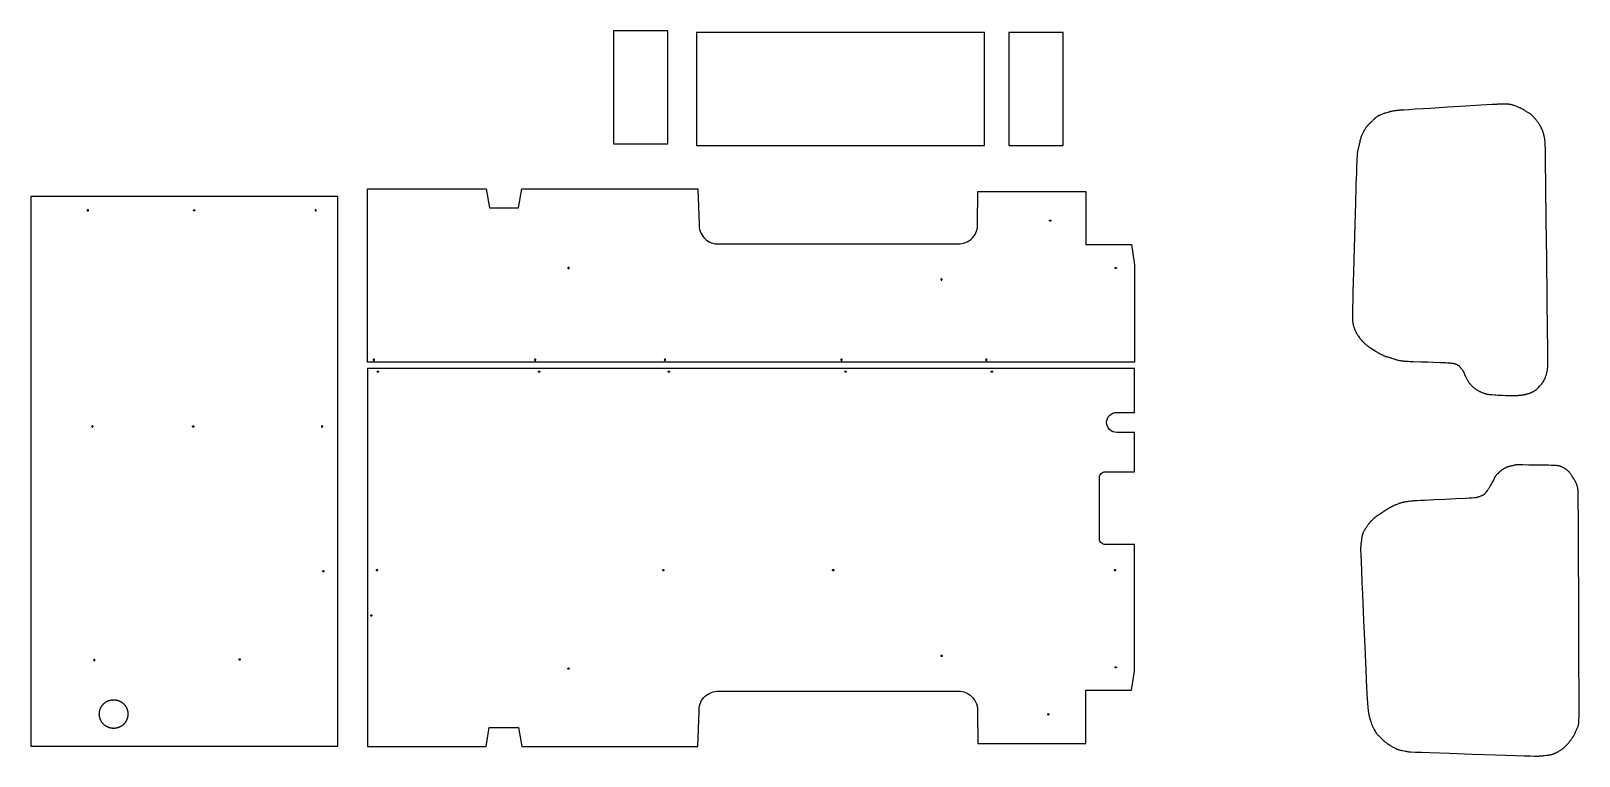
# Model space of a CAD drawing. Extents: x -4720 to 293, y -4033 to 4349.
# Drawn here: x -4573 to 293, y -1297 to 984 of the extents above; entities that cross this region are included whole.
import ezdxf

# ---------------------------------------------------------------- set-up
doc = ezdxf.new("R2010")
doc.units = 0
doc.layers.add('Default Layer', color=1, linetype='CONTINUOUS')

msp = doc.modelspace()

# ---------------------------------------------------------------- linework, layer by layer
at = {"layer": 'Default Layer'}
for points in [[(-2742, 629.4), (-2571, 629.4), (-2571, 984.4), (-2742, 984.4), (-2742, 629.4)], [(-2481, 624.3), (-1576, 624.3), (-1576, 979.3), (-2481, 979.3), (-2481, 624.3)], [(-1499.2, 624.3), (-1328.2, 624.3), (-1328.2, 979.3), (-1499.2, 979.3), (-1499.2, 624.3)], [(34.3, 753.4), (29.8, 753.1), (19.4, 752.5), (-15.6, 750.4), (-63.9, 747.5), (-119, 744.2), (-174.1, 740.8), (-222.6, 737.8), (-242.3, 736.6), (-257.8, 735.6), (-268.4, 734.9), (-271.5, 734.7), (-273.1, 734.6), (-276.2, 734.2), (-279.3, 733.9), (-282.4, 733.5), (-285.5, 733.1), (-288.6, 732.7), (-291.7, 732.2), (-293.3, 731.9), (-294.8, 731.6), (-296.3, 731.3), (-297.8, 731), (-299.4, 730.6), (-301.1, 730.2), (-302.8, 729.8), (-304.6, 729.3), (-308.4, 728.3), (-312.1, 727.2), (-315.8, 726.1), (-317.6, 725.5), (-319.3, 725), (-320.9, 724.4), (-322.4, 723.9), (-323.8, 723.4), (-325.1, 722.9), (-327.5, 721.9), (-329.9, 720.9), (-332.3, 719.8), (-333.5, 719.3), (-334.7, 718.7), (-335.9, 718.1), (-337, 717.5), (-338.2, 716.9), (-339.3, 716.3), (-340.4, 715.6), (-341.5, 715), (-342.5, 714.3), (-343.6, 713.6), (-344.6, 712.8), (-345.6, 712.1), (-346.6, 711.3), (-347.6, 710.4), (-348.5, 709.6), (-349.5, 708.7), (-350.4, 707.8), (-351.3, 707), (-353.1, 705.2), (-354.9, 703.4), (-356.6, 701.6), (-358.3, 700), (-360, 698.4), (-361.7, 696.8), (-363.4, 695.2), (-365.1, 693.5), (-366.8, 691.9), (-368.4, 690.2), (-369.2, 689.4), (-370, 688.5), (-370.8, 687.7), (-371.5, 686.8), (-372.3, 685.8), (-373.1, 684.9), (-374.7, 682.8), (-376.3, 680.6), (-378, 678.3), (-379.6, 675.9), (-381.1, 673.6), (-381.8, 672.5), (-382.5, 671.4), (-383.1, 670.3), (-383.7, 669.3), (-384.9, 667.2), (-386, 665.1), (-387, 663), (-388.1, 660.9), (-389, 658.7), (-389.9, 656.6), (-390.8, 654.4), (-391.6, 652.2), (-392, 651), (-392.4, 649.8), (-392.8, 648.5), (-393.2, 647.1), (-394, 644.3), (-394.8, 641.3), (-395.6, 638.2), (-396.4, 635), (-397.8, 629), (-399.4, 622.3), (-400.3, 618.4), (-401.2, 614.3), (-401.6, 612.2), (-402, 610.1), (-402.5, 607.9), (-402.9, 605.8), (-403.2, 603.7), (-403.6, 601.6), (-403.9, 599.5), (-404.1, 597.5), (-404.3, 596.4), (-404.4, 595.1), (-404.6, 592.1), (-404.9, 588.5), (-405.1, 584.3), (-405.4, 579.7), (-405.6, 574.6), (-405.9, 569.3), (-406.1, 563.7), (-406.6, 552), (-407, 540.1), (-407.8, 518), (-408.1, 509), (-408.6, 492.6), (-410, 442.3), (-411.9, 375.5), (-414, 300.8), (-416, 226.9), (-417.7, 162.2), (-418.4, 136.1), (-418.9, 115.5), (-419.2, 101.5), (-419.3, 97.4), (-419.3, 95.3), (-419.2, 86.8), (-419.1, 82.4), (-419.1, 80.3), (-419, 78.1), (-418.9, 76), (-418.8, 73.9), (-418.7, 71.8), (-418.5, 69.8), (-418.3, 67.8), (-418, 65.9), (-417.7, 64), (-417.5, 63.1), (-417.4, 62.2), (-417.2, 61.3), (-417, 60.3), (-416.5, 58.5), (-415.9, 56.5), (-415.3, 54.5), (-414.6, 52.5), (-414, 50.5), (-413.2, 48.5), (-412.5, 46.6), (-411.8, 44.7), (-411, 42.9), (-410.3, 41.2), (-409.7, 39.7), (-409, 38.2), (-408.4, 36.9), (-407.9, 35.8), (-407.5, 34.9), (-407, 34), (-406.6, 33.2), (-406.1, 32.4), (-405.7, 31.7), (-404.7, 30.1), (-403.6, 28.6), (-402.6, 27.1), (-401.5, 25.6), (-399.3, 22.6), (-396.8, 19.2), (-395.4, 17.2), (-393.9, 15.2), (-392.3, 13.2), (-390.7, 11.2), (-389.9, 10.3), (-389, 9.3), (-388.3, 8.4), (-387.5, 7.6), (-385.9, 5.9), (-384.3, 4.3), (-382.6, 2.7), (-381, 1.2), (-379.3, -0.3), (-377.5, -1.8), (-375.8, -3.2), (-374, -4.6), (-373.1, -5.3), (-372.1, -6.1), (-371, -6.9), (-369.9, -7.7), (-367.4, -9.3), (-364.9, -11), (-362.3, -12.7), (-359.7, -14.4), (-354.6, -17.6), (-349.8, -20.8), (-347.4, -22.3), (-344.9, -23.9), (-342.5, -25.4), (-340.1, -26.9), (-337.7, -28.3), (-336.5, -29), (-335.3, -29.6), (-332.9, -30.9), (-330.3, -32.3), (-327.7, -33.6), (-325.1, -34.9), (-322.6, -36.1), (-320.1, -37.2), (-317.9, -38.1), (-316.9, -38.6), (-315.9, -38.9), (-315, -39.3), (-314, -39.6), (-313.1, -39.9), (-312.1, -40.2), (-310.2, -40.8), (-308.3, -41.3), (-304.4, -42.3), (-302.5, -42.9), (-300.6, -43.4), (-298.6, -44.1), (-296.4, -44.8), (-291.8, -46.5), (-289.3, -47.4), (-286.9, -48.2), (-285.6, -48.6), (-284.4, -49), (-283.2, -49.3), (-282, -49.6), (-279.5, -50.3), (-276.9, -50.9), (-274, -51.5), (-271.1, -52.1), (-268, -52.6), (-265, -53.1), (-263.5, -53.4), (-261.9, -53.6), (-260.5, -53.8), (-259, -53.9), (-258.2, -54), (-257.1, -54.1), (-254.5, -54.3), (-251.3, -54.4), (-247.4, -54.6), (-243, -54.8), (-238.2, -55), (-227.6, -55.4), (-204.6, -56.2), (-193.3, -56.6), (-183.1, -56.9), (-164.3, -57.7), (-143.9, -58.4), (-134.5, -58.8), (-126.6, -59.1), (-120.7, -59.3), (-118.6, -59.5), (-117.3, -59.5), (-115.4, -59.7), (-113.3, -59.9), (-111.1, -60.1), (-109, -60.3), (-107, -60.6), (-105.2, -60.8), (-103.6, -61), (-102.4, -61.2), (-101.4, -61.4), (-100.4, -61.7), (-99.4, -61.9), (-98.4, -62.2), (-97.4, -62.5), (-96.4, -62.8), (-95.4, -63.2), (-94.4, -63.5), (-92.5, -64.3), (-91.5, -64.7), (-90.6, -65.1), (-89.6, -65.5), (-88.7, -66), (-87.8, -66.6), (-87.3, -66.8), (-86.9, -67.1), (-86.5, -67.5), (-86.1, -67.8), (-85.6, -68.2), (-85.2, -68.5), (-84.3, -69.4), (-83.5, -70.3), (-82.6, -71.2), (-81.8, -72.2), (-80.1, -74), (-79.2, -75.1), (-78.2, -76.3), (-77.1, -77.7), (-75.9, -79.3), (-74.6, -80.9), (-73.4, -82.5), (-72.9, -83.4), (-72.3, -84.2), (-71.8, -85), (-71.3, -85.8), (-70.9, -86.6), (-70.4, -87.4), (-70, -88.3), (-69.7, -89.1), (-69.3, -90), (-68.9, -90.8), (-68.3, -92.5), (-66.9, -95.9), (-66.2, -97.7), (-65.9, -98.5), (-65.5, -99.3), (-63.8, -102.8), (-62.9, -104.7), (-62, -106.6), (-61.1, -108.5), (-60.1, -110.4), (-59, -112.2), (-58, -114), (-56.9, -115.8), (-55.7, -117.6), (-54.5, -119.5), (-53.3, -121.3), (-52, -123), (-50.8, -124.6), (-49.7, -126.1), (-48.6, -127.4), (-47.6, -128.6), (-46.5, -129.8), (-45.4, -130.9), (-44.3, -132.1), (-43.1, -133.2), (-41.9, -134.2), (-40.7, -135.3), (-39.5, -136.3), (-38.2, -137.4), (-36.7, -138.7), (-35, -140), (-33.2, -141.3), (-31.4, -142.6), (-29.6, -143.9), (-27.9, -145), (-27, -145.5), (-26.2, -146), (-25.5, -146.5), (-24.7, -146.9), (-23.1, -147.8), (-21.4, -148.6), (-19.8, -149.4), (-18.1, -150.1), (-16.5, -150.8), (-13.1, -152.2), (-9.7, -153.7), (-7.8, -154.5), (-6, -155.2), (-4.1, -156), (-3.2, -156.3), (-2.2, -156.6), (-1.3, -156.9), (-0.3, -157.2), (0.7, -157.5), (1.6, -157.7), (2.7, -158), (3.8, -158.2), (5.1, -158.4), (6.5, -158.5), (8, -158.7), (9.6, -158.9), (13, -159.2), (16.5, -159.5), (20.1, -159.8), (26.9, -160.2), (31.2, -160.5), (37.6, -160.9), (45.3, -161.3), (53.8, -161.7), (62.5, -162.1), (66.7, -162.3), (70.7, -162.4), (74.5, -162.5), (77.9, -162.6), (80.9, -162.6), (83.4, -162.6), (85.7, -162.6), (88.1, -162.5), (90.5, -162.5), (93, -162.4), (95.4, -162.3), (97.9, -162.1), (100.4, -162), (102.8, -161.8), (105.2, -161.7), (107.6, -161.5), (109.8, -161.3), (112, -161.1), (114, -160.8), (116, -160.6), (117.8, -160.3), (119.4, -160), (121, -159.7), (122.6, -159.4), (124.3, -159), (126, -158.6), (127.6, -158.2), (129.3, -157.7), (131, -157.2), (132.7, -156.7), (134.3, -156.2), (135.9, -155.7), (137.4, -155.2), (138.8, -154.7), (140.2, -154.2), (141.4, -153.7), (142.6, -153.3), (143.6, -152.8), (144.6, -152.4), (145.6, -151.9), (146.6, -151.4), (147.6, -150.9), (148.5, -150.4), (149.5, -149.9), (150.5, -149.3), (151.4, -148.7), (152.4, -148.2), (153.3, -147.6), (155.1, -146.4), (156.7, -145.2), (158.3, -144), (159, -143.4), (159.8, -142.8), (160.5, -142.2), (161.2, -141.6), (162.6, -140.3), (163.9, -139), (165.2, -137.6), (166.5, -136.2), (169.1, -133.4), (171.8, -130.3), (173.4, -128.6), (174.9, -126.8), (175.7, -125.8), (176.5, -124.9), (177.3, -123.9), (178, -122.9), (178.7, -121.9), (179.4, -120.9), (180.1, -119.9), (180.7, -118.9), (181.3, -117.9), (181.9, -116.9), (182.5, -115.8), (183.1, -114.7), (183.7, -113.5), (184.2, -112.4), (184.7, -111.2), (185.3, -110), (186.3, -107.7), (187.2, -105.3), (188.1, -103), (188.9, -100.8), (189.2, -99.7), (189.6, -98.6), (190.3, -96.4), (191, -94), (191.6, -91.7), (192.1, -89.4), (192.6, -87.2), (193.1, -85.2), (193.5, -83.2), (193.8, -81.4), (194.1, -79.6), (194.3, -77.7), (194.6, -75.9), (194.8, -74), (194.9, -72.2), (195.1, -70.3), (195.2, -68.4), (195.2, -66.1), (195.1, -60.2), (194.9, -38.5), (194.6, -5.2), (194.1, 37.6), (193, 144.5), (191.6, 266.9), (190.2, 389.6), (188.9, 497.4), (188, 575.1), (187.7, 597.8), (187.6, 604.3), (187.5, 607.3), (187.4, 611.9), (187.2, 616.8), (187, 621.8), (186.8, 626.7), (186.5, 631.4), (186.2, 635.7), (186.1, 637.6), (185.9, 639.4), (185.8, 641), (185.6, 642.4), (185.2, 644.9), (184.8, 647.4), (184.4, 649.9), (183.8, 652.4), (183.3, 654.8), (182.7, 657.3), (182, 659.7), (181.6, 661), (181.3, 662.2), (180.9, 663.4), (180.4, 664.8), (179.9, 666.2), (179.4, 667.6), (178.8, 669.1), (178.2, 670.7), (176.9, 673.8), (175.6, 676.8), (174.4, 679.6), (173.8, 680.9), (173.2, 682.2), (172.6, 683.3), (172.1, 684.3), (171.6, 685.2), (171.1, 686.1), (170.5, 687), (170, 687.9), (168.9, 689.7), (167.7, 691.5), (166.5, 693.2), (165.2, 694.9), (162.7, 698.4), (161.3, 700.2), (159.8, 702.2), (158.1, 704.3), (156.4, 706.4), (154.7, 708.5), (153, 710.5), (151.5, 712.2), (150.2, 713.7), (148.9, 715), (147.7, 716.2), (146.4, 717.5), (145.2, 718.7), (143.9, 720), (142.5, 721.1), (141.2, 722.3), (140.5, 722.8), (139.8, 723.4), (139, 723.9), (138.2, 724.5), (137.3, 725), (136.4, 725.6), (134.5, 726.8), (132.4, 728), (128.1, 730.4), (126, 731.6), (124, 732.8), (122.2, 733.8), (120.4, 734.9), (116.9, 737.1), (115.1, 738.2), (113.3, 739.2), (111.5, 740.2), (110.6, 740.7), (109.7, 741.2), (108.7, 741.6), (107.8, 742.1), (105.7, 743), (103.6, 743.9), (101.5, 744.8), (99.5, 745.6), (97.5, 746.4), (94, 747.7), (90.9, 748.8), (89.3, 749.4), (87.7, 750), (86.1, 750.5), (84.5, 751), (83.1, 751.5), (81.6, 751.9), (80.3, 752.2), (78.9, 752.5), (77.5, 752.8), (76.1, 753), (74.7, 753.2), (73.3, 753.4), (71.9, 753.5), (70.5, 753.7), (69.8, 753.7), (69, 753.8), (67.4, 753.8), (65.6, 753.8), (63.6, 753.8), (59.7, 753.7), (57.8, 753.7), (55.9, 753.7), (50.5, 753.6), (45.1, 753.6), (42.4, 753.6), (39.7, 753.5), (37, 753.5), (34.3, 753.4)], [(-3608.2, -1266), (-3608.2, 464), (-4573.2, 464), (-4573.2, -1266), (-3608.2, -1266)], [(-1371.3, 387.6), (-1371.3, 387.8), (-1371.3, 388), (-1371.2, 388.2), (-1371.1, 388.4), (-1371.1, 388.6), (-1371, 388.7), (-1370.8, 388.9), (-1370.7, 389), (-1370.6, 389.1), (-1370.4, 389.3), (-1370.3, 389.4), (-1370.1, 389.4), (-1369.9, 389.5), (-1369.7, 389.6), (-1369.5, 389.6), (-1369.3, 389.6), (-1369.1, 389.6), (-1368.9, 389.6), (-1368.7, 389.5), (-1368.5, 389.4), (-1368.3, 389.4), (-1368.2, 389.3), (-1368, 389.1), (-1367.9, 389), (-1367.8, 388.9), (-1367.6, 388.7), (-1367.5, 388.6), (-1367.5, 388.4), (-1367.4, 388.2), (-1367.3, 388), (-1367.3, 387.8), (-1367.3, 387.6), (-1367.3, 387.4), (-1367.3, 387.2), (-1367.4, 387), (-1367.5, 386.8), (-1367.5, 386.6), (-1367.6, 386.5), (-1367.8, 386.3), (-1367.9, 386.2), (-1368, 386.1), (-1368.2, 385.9), (-1368.3, 385.8), (-1368.5, 385.8), (-1368.7, 385.7), (-1368.9, 385.6), (-1369.1, 385.6), (-1369.3, 385.6), (-1369.5, 385.6), (-1369.7, 385.6), (-1369.9, 385.7), (-1370.1, 385.8), (-1370.3, 385.8), (-1370.4, 385.9), (-1370.6, 386.1), (-1370.7, 386.2), (-1370.8, 386.3), (-1371, 386.5), (-1371.1, 386.6), (-1371.1, 386.8), (-1371.2, 387), (-1371.3, 387.2), (-1371.3, 387.4), (-1371.3, 387.6)], [(-2885.3, 238.6), (-2885.3, 238.4), (-2885.3, 238.2), (-2885.2, 238), (-2885.1, 237.8), (-2885.1, 237.6), (-2885, 237.5), (-2884.8, 237.3), (-2884.7, 237.2), (-2884.6, 237.1), (-2884.4, 236.9), (-2884.3, 236.8), (-2884.1, 236.8), (-2883.9, 236.7), (-2883.7, 236.6), (-2883.5, 236.6), (-2883.3, 236.6), (-2883.1, 236.6), (-2882.9, 236.6), (-2882.7, 236.7), (-2882.5, 236.8), (-2882.3, 236.8), (-2882.2, 236.9), (-2882, 237.1), (-2881.9, 237.2), (-2881.8, 237.3), (-2881.6, 237.5), (-2881.5, 237.6), (-2881.5, 237.8), (-2881.4, 238), (-2881.3, 238.2), (-2881.3, 238.4), (-2881.3, 238.6), (-2881.3, 238.8), (-2881.3, 239), (-2881.4, 239.2), (-2881.5, 239.4), (-2881.5, 239.6), (-2881.6, 239.7), (-2881.8, 239.9), (-2881.9, 240), (-2882, 240.1), (-2882.2, 240.3), (-2882.3, 240.4), (-2882.5, 240.4), (-2882.7, 240.5), (-2882.9, 240.6), (-2883.1, 240.6), (-2883.3, 240.6), (-2883.5, 240.6), (-2883.7, 240.6), (-2883.9, 240.5), (-2884.1, 240.4), (-2884.3, 240.4), (-2884.4, 240.3), (-2884.6, 240.1), (-2884.7, 240), (-2884.8, 239.9), (-2885, 239.7), (-2885.1, 239.6), (-2885.1, 239.4), (-2885.2, 239.2), (-2885.3, 239), (-2885.3, 238.8), (-2885.3, 238.6)], [(-1713.3, 202.6), (-1713.3, 202.4), (-1713.3, 202.2), (-1713.2, 202), (-1713.1, 201.8), (-1713.1, 201.6), (-1713, 201.5), (-1712.8, 201.3), (-1712.7, 201.2), (-1712.6, 201.1), (-1712.4, 200.9), (-1712.3, 200.8), (-1712.1, 200.8), (-1711.9, 200.7), (-1711.7, 200.6), (-1711.5, 200.6), (-1711.3, 200.6), (-1711.1, 200.6), (-1710.9, 200.6), (-1710.7, 200.7), (-1710.5, 200.8), (-1710.3, 200.8), (-1710.2, 200.9), (-1710, 201.1), (-1709.9, 201.2), (-1709.8, 201.3), (-1709.6, 201.5), (-1709.5, 201.6), (-1709.5, 201.8), (-1709.4, 202), (-1709.3, 202.2), (-1709.3, 202.4), (-1709.3, 202.6), (-1709.3, 202.8), (-1709.3, 203), (-1709.4, 203.2), (-1709.5, 203.4), (-1709.5, 203.6), (-1709.6, 203.7), (-1709.8, 203.9), (-1709.9, 204), (-1710, 204.1), (-1710.2, 204.3), (-1710.3, 204.4), (-1710.5, 204.4), (-1710.7, 204.5), (-1710.9, 204.6), (-1711.1, 204.6), (-1711.3, 204.6), (-1711.5, 204.6), (-1711.7, 204.6), (-1711.9, 204.5), (-1712.1, 204.4), (-1712.3, 204.4), (-1712.4, 204.3), (-1712.6, 204.1), (-1712.7, 204), (-1712.8, 203.9), (-1713, 203.7), (-1713.1, 203.6), (-1713.1, 203.4), (-1713.2, 203.2), (-1713.3, 203), (-1713.3, 202.8), (-1713.3, 202.6)], [(-1165.3, 238.6), (-1165.3, 238.8), (-1165.3, 239), (-1165.2, 239.2), (-1165.1, 239.4), (-1165.1, 239.6), (-1165, 239.7), (-1164.8, 239.9), (-1164.7, 240), (-1164.6, 240.1), (-1164.4, 240.3), (-1164.3, 240.4), (-1164.1, 240.4), (-1163.9, 240.5), (-1163.7, 240.6), (-1163.5, 240.6), (-1163.3, 240.6), (-1163.1, 240.6), (-1162.9, 240.6), (-1162.7, 240.5), (-1162.5, 240.4), (-1162.3, 240.4), (-1162.2, 240.3), (-1162, 240.1), (-1161.9, 240), (-1161.8, 239.9), (-1161.6, 239.7), (-1161.5, 239.6), (-1161.5, 239.4), (-1161.4, 239.2), (-1161.3, 239), (-1161.3, 238.8), (-1161.3, 238.6), (-1161.3, 238.4), (-1161.3, 238.2), (-1161.4, 238), (-1161.5, 237.8), (-1161.5, 237.6), (-1161.6, 237.5), (-1161.8, 237.3), (-1161.9, 237.2), (-1162, 237.1), (-1162.2, 236.9), (-1162.3, 236.8), (-1162.5, 236.8), (-1162.7, 236.7), (-1162.9, 236.6), (-1163.1, 236.6), (-1163.3, 236.6), (-1163.5, 236.6), (-1163.7, 236.6), (-1163.9, 236.7), (-1164.1, 236.8), (-1164.3, 236.8), (-1164.4, 236.9), (-1164.6, 237.1), (-1164.7, 237.2), (-1164.8, 237.3), (-1165, 237.5), (-1165.1, 237.6), (-1165.1, 237.8), (-1165.2, 238), (-1165.3, 238.2), (-1165.3, 238.4), (-1165.3, 238.6)], [(217.6, -382.6), (216.9, -382.6), (215.5, -382.5), (211.2, -382.4), (204.9, -382.3), (197.1, -382.1), (178.1, -381.8), (156.5, -381.5), (135, -381.2), (116.1, -381), (108.3, -380.9), (102.2, -380.9), (97.9, -380.9), (96.6, -380.9), (95.9, -380.9), (95.1, -381), (94.3, -381.1), (93.4, -381.3), (92.6, -381.4), (91, -381.8), (89.4, -382.1), (86.2, -382.9), (84.6, -383.4), (83, -383.7), (81.4, -384.1), (79.7, -384.4), (77.9, -384.8), (76.1, -385.1), (74.3, -385.5), (73.4, -385.7), (72.5, -386), (71.6, -386.2), (70.7, -386.5), (69.9, -386.7), (69, -387), (68.1, -387.4), (67.1, -387.8), (66, -388.3), (64.9, -388.8), (63.6, -389.4), (62.3, -390), (61, -390.7), (59.7, -391.3), (58.4, -392), (57.1, -392.7), (55.8, -393.4), (54.6, -394.1), (53.4, -394.8), (52.3, -395.5), (51.3, -396.1), (50.4, -396.7), (49.6, -397.3), (48.7, -398), (47.9, -398.6), (47.1, -399.3), (46.2, -400), (45.4, -400.8), (43.8, -402.2), (42.3, -403.7), (40.9, -405.1), (38.3, -407.7), (37.2, -408.9), (36.1, -410.1), (35, -411.3), (33.9, -412.5), (32.8, -413.7), (31.8, -414.9), (30.8, -416.2), (29.9, -417.5), (29.4, -418.3), (28.8, -419.1), (28.3, -420.1), (27.6, -421.2), (26.3, -423.6), (24.8, -426.3), (21.8, -432), (20.3, -434.8), (18.9, -437.4), (17.6, -439.6), (16.4, -441.9), (13.8, -446.6), (12.6, -448.8), (11.4, -450.9), (10.3, -452.7), (9.4, -454.3), (8.4, -455.8), (7.4, -457.3), (6.4, -458.8), (5.3, -460.3), (3.3, -463.1), (1.5, -465.4), (0.7, -466.5), (-0.1, -467.7), (-1, -468.9), (-1.8, -470), (-2.6, -471.1), (-3.5, -472.1), (-3.9, -472.6), (-4.3, -473), (-4.6, -473.4), (-5, -473.7), (-5.4, -474), (-5.8, -474.3), (-6.2, -474.6), (-6.6, -474.9), (-7.5, -475.4), (-8.4, -475.9), (-9.3, -476.3), (-10.2, -476.7), (-12, -477.5), (-12.9, -478), (-14, -478.4), (-15.2, -478.9), (-16.5, -479.4), (-19.1, -480.3), (-21.6, -481.2), (-24.3, -482.1), (-25.7, -482.6), (-27.2, -483.1), (-28.7, -483.6), (-30.3, -484), (-31, -484.2), (-31.8, -484.3), (-32.6, -484.5), (-33.3, -484.6), (-34.2, -484.7), (-36.1, -484.8), (-42.4, -485.2), (-51.9, -485.7), (-63.9, -486.3), (-93.8, -487.8), (-128, -489.5), (-162.4, -491.1), (-193, -492.6), (-205.5, -493.2), (-215.6, -493.7), (-222.7, -494.1), (-224.9, -494.2), (-226.2, -494.3), (-229.6, -494.6), (-233.2, -495), (-236.9, -495.4), (-240.5, -495.9), (-244, -496.3), (-247.2, -496.7), (-249.9, -497.1), (-252, -497.4), (-255.7, -498), (-257.6, -498.4), (-259.4, -498.7), (-261.2, -499.1), (-263, -499.5), (-264.8, -499.9), (-266.5, -500.3), (-268.2, -500.8), (-269.8, -501.4), (-271.5, -501.9), (-273.1, -502.5), (-274.8, -503.2), (-276.4, -503.8), (-279.6, -505.1), (-281.4, -505.9), (-283.5, -506.8), (-285.9, -507.8), (-288.4, -509), (-291, -510.2), (-293.6, -511.4), (-296.1, -512.7), (-297.3, -513.3), (-298.5, -513.9), (-299.7, -514.6), (-301, -515.3), (-302.3, -516.1), (-303.8, -517), (-306.7, -518.8), (-309.8, -520.7), (-312.8, -522.6), (-315.6, -524.4), (-320.4, -527.5), (-322.5, -528.8), (-324.5, -530.1), (-328.4, -532.8), (-332.4, -535.5), (-336.4, -538.1), (-338, -539.2), (-339.6, -540.3), (-342.9, -542.4), (-344.5, -543.5), (-346.1, -544.6), (-347.6, -545.7), (-348.4, -546.3), (-349.2, -546.9), (-350.8, -548.3), (-352.6, -549.9), (-354.6, -551.6), (-356.6, -553.4), (-358.6, -555.3), (-360.5, -557.1), (-361.4, -558), (-362.2, -558.9), (-363, -559.7), (-363.6, -560.4), (-364.3, -561.2), (-364.9, -561.9), (-365.5, -562.7), (-366.1, -563.5), (-367.2, -565.1), (-368.4, -566.7), (-369.5, -568.3), (-370.5, -570), (-371.6, -571.6), (-372.7, -573.2), (-373.9, -574.9), (-375.1, -576.6), (-376.4, -578.4), (-377.6, -580.2), (-378.9, -582.1), (-379.5, -583), (-380.1, -584), (-380.7, -584.9), (-381.3, -585.9), (-381.9, -586.8), (-382.4, -587.8), (-383.4, -589.8), (-384.4, -591.8), (-385.3, -593.9), (-386.2, -596), (-386.6, -597), (-387, -598.1), (-387.4, -599.1), (-387.8, -600.2), (-388.1, -601.2), (-388.5, -602.3), (-388.8, -603.4), (-389.1, -604.4), (-389.3, -605.5), (-389.6, -606.5), (-389.8, -607.6), (-390, -608.6), (-390.2, -609.7), (-390.3, -610.8), (-390.6, -612.9), (-390.8, -615.1), (-391.1, -617.2), (-391.3, -619.4), (-391.5, -621.5), (-392.1, -626.2), (-392.5, -628.8), (-392.8, -631.5), (-393.1, -634.2), (-393.3, -637), (-393.4, -638.3), (-393.5, -639.7), (-393.6, -641), (-393.6, -642.3), (-393.6, -643), (-393.6, -644.2), (-393.5, -648.5), (-392.9, -663.5), (-392, -686.2), (-390.7, -715.2), (-389.3, -749.4), (-387.7, -787.4), (-384.1, -870), (-380.4, -953), (-377.2, -1026.5), (-375.8, -1056.5), (-374.7, -1080.4), (-374, -1096.9), (-373.7, -1102), (-373.6, -1104.7), (-373.1, -1111.3), (-372.6, -1118.6), (-372.1, -1126.1), (-371.5, -1133.4), (-370.9, -1140.3), (-370.4, -1146.2), (-370, -1150.9), (-369.8, -1152.6), (-369.7, -1153.9), (-369.4, -1156), (-369.1, -1158), (-368.8, -1160.1), (-368.5, -1162.1), (-368.1, -1164.2), (-367.7, -1166.2), (-367.3, -1168.2), (-366.9, -1170.3), (-366.3, -1172.4), (-365.7, -1174.8), (-365, -1177.4), (-364.2, -1180), (-363.4, -1182.5), (-362.7, -1184.9), (-361.4, -1189), (-360.2, -1192.5), (-359.6, -1194.2), (-359, -1196), (-358.3, -1197.7), (-357.7, -1199.3), (-357.1, -1200.9), (-356.5, -1202.2), (-355.9, -1203.5), (-355.3, -1204.7), (-354.7, -1205.9), (-354, -1207.1), (-352.6, -1209.5), (-351.9, -1210.7), (-351.3, -1211.9), (-350.5, -1213.5), (-349.7, -1215), (-348.2, -1218.1), (-347.4, -1219.7), (-347, -1220.4), (-346.6, -1221.2), (-346.2, -1221.9), (-345.7, -1222.6), (-345.2, -1223.4), (-344.8, -1224.1), (-344.2, -1224.8), (-343.7, -1225.5), (-343.1, -1226.2), (-342.5, -1226.9), (-341.3, -1228.3), (-340, -1229.7), (-338.6, -1231.1), (-334.6, -1235.2), (-331.3, -1238.5), (-329.3, -1240.5), (-327.2, -1242.6), (-325, -1244.7), (-322.9, -1246.7), (-320.9, -1248.6), (-320, -1249.4), (-319.1, -1250.1), (-318.2, -1250.8), (-317.4, -1251.5), (-315.6, -1252.9), (-313.7, -1254.3), (-311.9, -1255.6), (-310, -1256.9), (-308.2, -1258.1), (-304.9, -1260.4), (-303.3, -1261.4), (-301.7, -1262.5), (-300.1, -1263.5), (-298.5, -1264.5), (-296.9, -1265.4), (-295.3, -1266.4), (-293.7, -1267.3), (-292.1, -1268.3), (-288.6, -1270.2), (-286.8, -1271.2), (-284.9, -1272.2), (-283, -1273.2), (-282, -1273.7), (-281, -1274.2), (-280, -1274.6), (-279.1, -1275), (-278.1, -1275.4), (-277.1, -1275.8), (-276, -1276.2), (-274.9, -1276.5), (-273.7, -1276.9), (-272.4, -1277.2), (-271.1, -1277.5), (-269.7, -1277.9), (-266.9, -1278.5), (-264.1, -1279.1), (-261.4, -1279.6), (-256.7, -1280.6), (-252.8, -1281.4), (-250.8, -1281.8), (-248.8, -1282.2), (-246.8, -1282.6), (-244.8, -1282.9), (-242.8, -1283.2), (-240.7, -1283.4), (-239.1, -1283.5), (-235.5, -1283.7), (-222.4, -1284.2), (-202.6, -1284.9), (-177.2, -1285.8), (-114.2, -1287.9), (-42.2, -1290.4), (30, -1292.7), (93.5, -1294.8), (119.2, -1295.6), (139.4, -1296.2), (153, -1296.6), (157, -1296.7), (158.9, -1296.7), (162.2, -1296.7), (165.5, -1296.6), (168.8, -1296.4), (172.1, -1296.2), (175.4, -1295.9), (178.6, -1295.7), (181.8, -1295.4), (184.9, -1295), (191.1, -1294.3), (194.3, -1294), (197.5, -1293.5), (199, -1293.3), (200.6, -1293.1), (202.1, -1292.8), (203.6, -1292.5), (205, -1292.2), (206.4, -1291.9), (207.8, -1291.5), (209.1, -1291.1), (210.4, -1290.7), (211.7, -1290.3), (213, -1289.8), (214.3, -1289.2), (215.5, -1288.7), (216.8, -1288.1), (218.1, -1287.5), (219.3, -1286.8), (220.6, -1286.2), (221.8, -1285.6), (224.1, -1284.3), (226.4, -1283.1), (228.4, -1281.9), (230.4, -1280.8), (232.3, -1279.6), (234.3, -1278.5), (236.2, -1277.2), (238.1, -1276), (239.9, -1274.7), (241.7, -1273.4), (242.6, -1272.7), (243.5, -1272), (244.4, -1271.3), (245.2, -1270.6), (246.1, -1269.8), (246.9, -1269.1), (248.6, -1267.6), (250.2, -1266), (251.8, -1264.4), (253.4, -1262.8), (254.9, -1261.2), (256.5, -1259.5), (258, -1257.9), (259.5, -1256.1), (261, -1254.4), (262.5, -1252.6), (263.9, -1250.8), (265.3, -1249), (266.7, -1247.2), (268, -1245.5), (269.2, -1243.7), (270.5, -1241.9), (271.7, -1240.2), (272.9, -1238.3), (274, -1236.5), (275.1, -1234.7), (276.2, -1232.8), (277.3, -1230.9), (278.4, -1229), (279.4, -1227), (280.4, -1225), (281.4, -1222.9), (282.4, -1220.9), (283.4, -1218.8), (284.3, -1216.7), (285.2, -1214.6), (286.1, -1212.3), (287.2, -1209.9), (288.3, -1207.3), (288.8, -1205.9), (289.3, -1204.5), (289.9, -1203.1), (290.4, -1201.6), (290.9, -1200.2), (291.3, -1198.7), (291.8, -1197.3), (292.1, -1195.8), (292.5, -1194.4), (292.7, -1193), (292.8, -1192.7), (292.8, -1192.1), (292.8, -1190.3), (292.9, -1187.4), (292.9, -1183.7), (293, -1173.6), (293, -1160.1), (293, -1143.5), (293, -1124.1), (293, -1077.9), (292.8, -1023.5), (292.7, -963), (292.5, -898.3), (292.2, -831.7), (292, -765), (291.7, -700.4), (291.4, -639.9), (291.2, -585.6), (291, -539.5), (290.8, -503.6), (290.6, -480.1), (290.6, -473.7), (290.5, -471), (290.3, -466.1), (290.2, -463.6), (290, -461.1), (289.9, -459.9), (289.8, -458.7), (289.6, -457.4), (289.5, -456.2), (289.3, -455), (289.1, -453.8), (288.8, -452.5), (288.6, -451.3), (288.3, -450.1), (287.9, -448.8), (287.5, -447.5), (287.1, -446.2), (286.6, -444.9), (286.1, -443.5), (285.6, -442.2), (285.1, -440.9), (284.6, -439.6), (284.1, -438.4), (283.1, -436.1), (282.2, -434.1), (281.4, -432.4), (281, -431.7), (280.6, -431), (280.2, -430.3), (279.7, -429.6), (278.8, -428.2), (277.8, -426.8), (275.9, -424.2), (275.1, -422.9), (274.2, -421.6), (273.5, -420.4), (272.8, -419.1), (271.4, -416.6), (270.7, -415.3), (270, -414.1), (269.2, -412.8), (268.8, -412.2), (268.4, -411.6), (267.5, -410.4), (266.5, -409), (265.4, -407.5), (264.2, -406), (262.9, -404.5), (261.6, -403), (261, -402.3), (260.3, -401.6), (259.6, -400.9), (259, -400.2), (258.3, -399.6), (257.6, -398.9), (256.8, -398.3), (256, -397.6), (254.4, -396.3), (252.8, -395.1), (251.2, -393.9), (249.8, -392.9), (248.5, -392), (247.4, -391.3), (246.4, -390.8), (245.4, -390.2), (244.4, -389.7), (243.4, -389.2), (241.4, -388.3), (239.5, -387.5), (237.8, -386.8), (236, -386), (235.2, -385.6), (234.3, -385.3), (233.4, -385), (232.5, -384.7), (231.9, -384.6), (231.3, -384.5), (229.8, -384.2), (228, -383.9), (226, -383.6), (223.9, -383.3), (221.7, -383), (219.6, -382.8), (217.6, -382.6)], [(-3656.2, -715.5), (-3656.2, -715.3), (-3656.2, -715.1), (-3656.1, -714.9), (-3656.1, -714.7), (-3656, -714.5), (-3655.9, -714.4), (-3655.8, -714.2), (-3655.7, -714.1), (-3655.5, -714), (-3655.4, -713.8), (-3655.2, -713.7), (-3655, -713.7), (-3654.8, -713.6), (-3654.6, -713.5), (-3654.4, -713.5), (-3654.2, -713.5), (-3654, -713.5), (-3653.8, -713.5), (-3653.6, -713.6), (-3653.5, -713.7), (-3653.3, -713.7), (-3653.1, -713.8), (-3653, -714), (-3652.8, -714.1), (-3652.7, -714.2), (-3652.6, -714.4), (-3652.5, -714.5), (-3652.4, -714.7), (-3652.3, -714.9), (-3652.3, -715.1), (-3652.2, -715.3), (-3652.2, -715.5), (-3652.2, -715.7), (-3652.3, -715.9), (-3652.3, -716.1), (-3652.4, -716.3), (-3652.5, -716.5), (-3652.6, -716.6), (-3652.7, -716.8), (-3652.8, -716.9), (-3653, -717), (-3653.1, -717.2), (-3653.3, -717.3), (-3653.5, -717.3), (-3653.6, -717.4), (-3653.8, -717.5), (-3654, -717.5), (-3654.2, -717.5), (-3654.4, -717.5), (-3654.6, -717.5), (-3654.8, -717.4), (-3655, -717.3), (-3655.2, -717.3), (-3655.4, -717.2), (-3655.5, -717), (-3655.7, -716.9), (-3655.8, -716.8), (-3655.9, -716.6), (-3656, -716.5), (-3656.1, -716.3), (-3656.1, -716.1), (-3656.2, -715.9), (-3656.2, -715.7), (-3656.2, -715.5)], [(-1165.4, -1017.6), (-1165.4, -1017.4), (-1165.4, -1017.2), (-1165.3, -1017), (-1165.3, -1016.8), (-1165.2, -1016.6), (-1165.1, -1016.5), (-1165, -1016.3), (-1164.8, -1016.2), (-1164.7, -1016), (-1164.5, -1015.9), (-1164.4, -1015.8), (-1164.2, -1015.7), (-1164, -1015.7), (-1163.8, -1015.6), (-1163.6, -1015.6), (-1163.4, -1015.6), (-1163.2, -1015.6), (-1163, -1015.6), (-1162.8, -1015.7), (-1162.6, -1015.7), (-1162.5, -1015.8), (-1162.3, -1015.9), (-1162.2, -1016), (-1162, -1016.2), (-1161.9, -1016.3), (-1161.8, -1016.5), (-1161.7, -1016.6), (-1161.6, -1016.8), (-1161.5, -1017), (-1161.5, -1017.2), (-1161.4, -1017.4), (-1161.4, -1017.6), (-1161.4, -1017.8), (-1161.5, -1018), (-1161.5, -1018.2), (-1161.6, -1018.4), (-1161.7, -1018.5), (-1161.8, -1018.7), (-1161.9, -1018.9), (-1162, -1019), (-1162.2, -1019.1), (-1162.3, -1019.2), (-1162.5, -1019.3), (-1162.6, -1019.4), (-1162.8, -1019.5), (-1163, -1019.5), (-1163.2, -1019.6), (-1163.4, -1019.6), (-1163.6, -1019.6), (-1163.8, -1019.5), (-1164, -1019.5), (-1164.2, -1019.4), (-1164.4, -1019.3), (-1164.5, -1019.2), (-1164.7, -1019.1), (-1164.8, -1019), (-1165, -1018.9), (-1165.1, -1018.7), (-1165.2, -1018.5), (-1165.3, -1018.4), (-1165.3, -1018.2), (-1165.4, -1018), (-1165.4, -1017.8), (-1165.4, -1017.6)], [(-4358.4, -1164.7), (-4358.4, -1163.5), (-4358.3, -1162.3), (-4358.2, -1161.2), (-4358.1, -1160.1), (-4358, -1158.9), (-4357.8, -1157.8), (-4357.7, -1156.7), (-4357.5, -1155.6), (-4357.2, -1154.5), (-4357, -1153.4), (-4356.7, -1152.3), (-4356.3, -1151.3), (-4356, -1150.2), (-4355.6, -1149.2), (-4355.2, -1148.2), (-4354.8, -1147.1), (-4354.4, -1146.1), (-4353.9, -1145.1), (-4353.4, -1144.2), (-4352.9, -1143.2), (-4352.4, -1142.3), (-4351.9, -1141.3), (-4351.3, -1140.4), (-4350.7, -1139.5), (-4350.1, -1138.6), (-4349.4, -1137.7), (-4348.8, -1136.9), (-4348.1, -1136), (-4347.4, -1135.2), (-4346.7, -1134.4), (-4345.9, -1133.6), (-4345.2, -1132.8), (-4344.4, -1132.1), (-4343.6, -1131.3), (-4342.8, -1130.6), (-4342, -1129.9), (-4341.1, -1129.2), (-4340.3, -1128.6), (-4339.4, -1128), (-4338.5, -1127.3), (-4337.6, -1126.7), (-4336.7, -1126.2), (-4335.8, -1125.6), (-4334.8, -1125.1), (-4333.9, -1124.6), (-4332.9, -1124.1), (-4331.9, -1123.6), (-4330.9, -1123.2), (-4329.9, -1122.8), (-4328.8, -1122.4), (-4327.8, -1122), (-4326.7, -1121.7), (-4325.7, -1121.4), (-4324.6, -1121.1), (-4323.5, -1120.8), (-4322.4, -1120.6), (-4321.3, -1120.4), (-4320.2, -1120.2), (-4319.1, -1120), (-4318, -1119.9), (-4316.8, -1119.8), (-4315.7, -1119.7), (-4314.5, -1119.7), (-4313.4, -1119.7), (-4312.2, -1119.7), (-4311.1, -1119.7), (-4309.9, -1119.8), (-4308.8, -1119.9), (-4307.6, -1120), (-4306.5, -1120.2), (-4305.4, -1120.4), (-4304.3, -1120.6), (-4303.2, -1120.8), (-4302.1, -1121.1), (-4301, -1121.4), (-4300, -1121.7), (-4298.9, -1122), (-4297.9, -1122.4), (-4296.9, -1122.8), (-4295.9, -1123.2), (-4294.8, -1123.6), (-4293.9, -1124.1), (-4292.9, -1124.6), (-4291.9, -1125.1), (-4291, -1125.6), (-4290, -1126.2), (-4289.1, -1126.7), (-4288.2, -1127.3), (-4287.3, -1128), (-4286.4, -1128.6), (-4285.6, -1129.2), (-4284.7, -1129.9), (-4283.9, -1130.6), (-4283.1, -1131.3), (-4282.3, -1132.1), (-4281.5, -1132.8), (-4280.8, -1133.6), (-4280.1, -1134.4), (-4279.3, -1135.2), (-4278.6, -1136), (-4278, -1136.9), (-4277.3, -1137.7), (-4276.7, -1138.6), (-4276.1, -1139.5), (-4275.5, -1140.4), (-4274.9, -1141.3), (-4274.3, -1142.3), (-4273.8, -1143.2), (-4273.3, -1144.2), (-4272.8, -1145.1), (-4272.3, -1146.1), (-4271.9, -1147.1), (-4271.5, -1148.2), (-4271.1, -1149.2), (-4270.7, -1150.2), (-4270.4, -1151.3), (-4270.1, -1152.3), (-4269.8, -1153.4), (-4269.5, -1154.5), (-4269.3, -1155.6), (-4269.1, -1156.7), (-4268.9, -1157.8), (-4268.7, -1158.9), (-4268.6, -1160.1), (-4268.5, -1161.2), (-4268.4, -1162.3), (-4268.4, -1163.5), (-4268.4, -1164.7), (-4268.4, -1165.8), (-4268.4, -1167), (-4268.5, -1168.1), (-4268.6, -1169.3), (-4268.7, -1170.4), (-4268.9, -1171.5), (-4269.1, -1172.6), (-4269.3, -1173.7), (-4269.5, -1174.8), (-4269.8, -1175.9), (-4270.1, -1177), (-4270.4, -1178), (-4270.7, -1179.1), (-4271.1, -1180.1), (-4271.5, -1181.2), (-4271.9, -1182.2), (-4272.3, -1183.2), (-4272.8, -1184.2), (-4273.3, -1185.1), (-4273.8, -1186.1), (-4274.3, -1187.1), (-4274.9, -1188), (-4275.5, -1188.9), (-4276.1, -1189.8), (-4276.7, -1190.7), (-4277.3, -1191.6), (-4278, -1192.4), (-4278.6, -1193.3), (-4279.3, -1194.1), (-4280.1, -1194.9), (-4280.8, -1195.7), (-4281.5, -1196.5), (-4282.3, -1197.2), (-4283.1, -1198), (-4283.9, -1198.7), (-4284.7, -1199.4), (-4285.6, -1200.1), (-4286.4, -1200.7), (-4287.3, -1201.3), (-4288.2, -1202), (-4289.1, -1202.6), (-4290, -1203.1), (-4291, -1203.7), (-4291.9, -1204.2), (-4292.9, -1204.7), (-4293.9, -1205.2), (-4294.8, -1205.7), (-4295.9, -1206.1), (-4296.9, -1206.5), (-4297.9, -1206.9), (-4298.9, -1207.3), (-4300, -1207.6), (-4301, -1207.9), (-4302.1, -1208.2), (-4303.2, -1208.5), (-4304.3, -1208.7), (-4305.4, -1208.9), (-4306.5, -1209.1), (-4307.6, -1209.3), (-4308.8, -1209.4), (-4309.9, -1209.5), (-4311.1, -1209.6), (-4312.2, -1209.6), (-4313.4, -1209.7), (-4314.5, -1209.6), (-4315.7, -1209.6), (-4316.8, -1209.5), (-4318, -1209.4), (-4319.1, -1209.3), (-4320.2, -1209.1), (-4321.3, -1208.9), (-4322.4, -1208.7), (-4323.5, -1208.5), (-4324.6, -1208.2), (-4325.7, -1207.9), (-4326.7, -1207.6), (-4327.8, -1207.3), (-4328.8, -1206.9), (-4329.9, -1206.5), (-4330.9, -1206.1), (-4331.9, -1205.7), (-4332.9, -1205.2), (-4333.9, -1204.7), (-4334.8, -1204.2), (-4335.8, -1203.7), (-4336.7, -1203.1), (-4337.6, -1202.6), (-4338.5, -1202), (-4339.4, -1201.3), (-4340.3, -1200.7), (-4341.1, -1200.1), (-4342, -1199.4), (-4342.8, -1198.7), (-4343.6, -1198), (-4344.4, -1197.2), (-4345.2, -1196.5), (-4345.9, -1195.7), (-4346.7, -1194.9), (-4347.4, -1194.1), (-4348.1, -1193.3), (-4348.8, -1192.4), (-4349.4, -1191.6), (-4350.1, -1190.7), (-4350.7, -1189.8), (-4351.3, -1188.9), (-4351.9, -1188), (-4352.4, -1187.1), (-4352.9, -1186.1), (-4353.4, -1185.1), (-4353.9, -1184.2), (-4354.4, -1183.2), (-4354.8, -1182.2), (-4355.2, -1181.2), (-4355.6, -1180.1), (-4356, -1179.1), (-4356.3, -1178), (-4356.7, -1177), (-4357, -1175.9), (-4357.2, -1174.8), (-4357.5, -1173.7), (-4357.7, -1172.6), (-4357.8, -1171.5), (-4358, -1170.4), (-4358.1, -1169.3), (-4358.2, -1168.1), (-4358.3, -1167), (-4358.4, -1165.8), (-4358.4, -1164.7)]]:
    msp.add_lwpolyline(points, close=True, dxfattribs=at)
msp.add_lwpolyline([(-3515.3, 488), (-3142.3, 488), (-3132.3, 428), (-3040.3, 428), (-3030.3, 488), (-2476.6, 488), (-2472.8, 377, 0.416519), (-2417.3, 314.5), (-1652.3, 314.6, 0.411912), (-1597.8, 377.1), (-1596.3, 479), (-1257.3, 479), (-1257.3, 312.5), (-1114.1, 312.5), (-1104.3, 248.7), (-1104.3, -57.4), (-3515.3, -57.4), (-3515.3, 488), (-3515.3, 488)], format="xyb", dxfattribs=at)
for points in [[(-4394.2, 418, 0.414214), (-4392.2, 420, 0.414214), (-4394.2, 422, 0.414214), (-4396.2, 420, 0.414214), (-4394.2, 418)], [(-4060.2, 418, -0.414214), (-4062.2, 420, -0.414214), (-4060.2, 422, -0.414214), (-4058.2, 420, -0.414214), (-4060.2, 418)], [(-3678.2, 418, 0.414214), (-3676.2, 420, 0.414214), (-3678.2, 422, 0.414214), (-3680.2, 420, 0.414214), (-3678.2, 418)], [(-3495.3, -52.1, 0.414214), (-3493.3, -50.1, 0.414214), (-3495.3, -48.1, 0.414214), (-3497.3, -50.1, 0.414214), (-3495.3, -52.1)], [(-2988.3, -52.1, 0.414214), (-2986.3, -50.1, 0.414214), (-2988.3, -48.1, 0.414214), (-2990.3, -50.1, 0.414214), (-2988.3, -52.1)], [(-2580.3, -52.1, 0.414214), (-2578.3, -50.1, 0.414214), (-2580.3, -48.1, 0.414214), (-2582.3, -50.1, 0.414214), (-2580.3, -52.1)], [(-2025.3, -52.1, 0.414214), (-2023.3, -50.1, 0.414214), (-2025.3, -48.1, 0.414214), (-2027.3, -50.1, 0.414214), (-2025.3, -52.1)], [(-1570.3, -52.1, 0.414214), (-1568.3, -50.1, 0.414214), (-1570.3, -48.1, 0.414214), (-1572.3, -50.1, 0.414214), (-1570.3, -52.1)], [(-1104.4, -77.4), (-3515.4, -77.4), (-3515.4, -1266.6), (-3142.4, -1266.6), (-3132.4, -1206.6), (-3040.4, -1206.6), (-3030.4, -1266.6), (-2477.4, -1266.6), (-2472.9, -1155.6, -0.416519), (-2417.4, -1093.1), (-1652.4, -1093.1, -0.411912), (-1597.9, -1155.6), (-1596.4, -1257.6), (-1257.4, -1257.6), (-1257.4, -1089.8), (-1113.4, -1089.8), (-1104.4, -1029.7), (-1104.4, -631.6), (-1196.4, -631.6, -0.414214), (-1214.4, -613.6), (-1214.4, -420.6, -0.414214), (-1196.4, -402.6), (-1104.4, -402.6), (-1104.4, -278.7), (-1160.4, -278.7, -0.414214), (-1191.9, -247.2, -0.414214), (-1160.4, -215.7), (-1104.4, -215.7), (-1104.4, -77.4)], [(-3482.9, -89.4, -0.414214), (-3484.9, -87.4, -0.414214), (-3482.9, -85.4, -0.414214), (-3480.9, -87.4, -0.414214), (-3482.9, -89.4)], [(-2975.9, -89.4, -0.414214), (-2977.9, -87.4, -0.414214), (-2975.9, -85.4, -0.414214), (-2973.9, -87.4, -0.414214), (-2975.9, -89.4)], [(-2567.9, -89.4, -0.414214), (-2569.9, -87.4, -0.414214), (-2567.9, -85.4, -0.414214), (-2565.9, -87.4, -0.414214), (-2567.9, -89.4)], [(-2012.9, -89.4, -0.414214), (-2014.9, -87.4, -0.414214), (-2012.9, -85.4, -0.414214), (-2010.9, -87.4, -0.414214), (-2012.9, -89.4)], [(-1552.6, -89.4, -0.414214), (-1554.6, -87.4, -0.414214), (-1552.6, -85.4, -0.414214), (-1550.6, -87.4, -0.414214), (-1552.6, -89.4)], [(-4380.2, -262, 0.414214), (-4378.2, -260, 0.414214), (-4380.2, -258, 0.414214), (-4382.2, -260, 0.414214), (-4380.2, -262)], [(-4063.2, -262, -0.414214), (-4065.2, -260, -0.414214), (-4063.2, -258, -0.414214), (-4061.2, -260, -0.414214), (-4063.2, -262)], [(-3658.2, -262, 0.414214), (-3656.2, -260, 0.414214), (-3658.2, -258, 0.414214), (-3660.2, -260, 0.414214), (-3658.2, -262)], [(-3485.4, -714.1, -0.414214), (-3487.4, -712.1, -0.414214), (-3485.4, -710.1, -0.414214), (-3483.4, -712.1, -0.414214), (-3485.4, -714.1)], [(-2585.4, -714.1, -0.414214), (-2587.4, -712.1, -0.414214), (-2585.4, -710.1, -0.414214), (-2583.4, -712.1, -0.414214), (-2585.4, -714.1)], [(-2051.4, -714.1, -0.414214), (-2053.4, -712.1, -0.414214), (-2051.4, -710.1, -0.414214), (-2049.4, -712.1, -0.414214), (-2051.4, -714.1)], [(-1165.4, -714.1, -0.414214), (-1167.4, -712.1, -0.414214), (-1165.4, -710.1, -0.414214), (-1163.4, -712.1, -0.414214), (-1165.4, -714.1)], [(-3503.4, -856.6, -0.414214), (-3505.4, -854.6, -0.414214), (-3503.4, -852.6, -0.414214), (-3501.4, -854.6, -0.414214), (-3503.4, -856.6)], [(-4374.2, -997, 0.414214), (-4372.2, -995, 0.414214), (-4374.2, -993, 0.414214), (-4376.2, -995, 0.414214), (-4374.2, -997)], [(-3917.2, -995, -0.414214), (-3919.2, -993, -0.414214), (-3917.2, -991, -0.414214), (-3915.2, -993, -0.414214), (-3917.2, -995)], [(-2883.4, -1023.6, -0.414214), (-2885.4, -1021.6, -0.414214), (-2883.4, -1019.6, -0.414214), (-2881.4, -1021.6, -0.414214), (-2883.4, -1023.6)], [(-1710.4, -983.6, -0.414214), (-1712.4, -981.6, -0.414214), (-1710.4, -979.6, -0.414214), (-1708.4, -981.6, -0.414214), (-1710.4, -983.6)], [(-1375.4, -1167.6, -0.414214), (-1377.4, -1165.6, -0.414214), (-1375.4, -1163.6, -0.414214), (-1373.4, -1165.6, -0.414214), (-1375.4, -1167.6)]]:
    msp.add_lwpolyline(points, format="xyb", close=True, dxfattribs=at)

doc.saveas('drawing.dxf')
